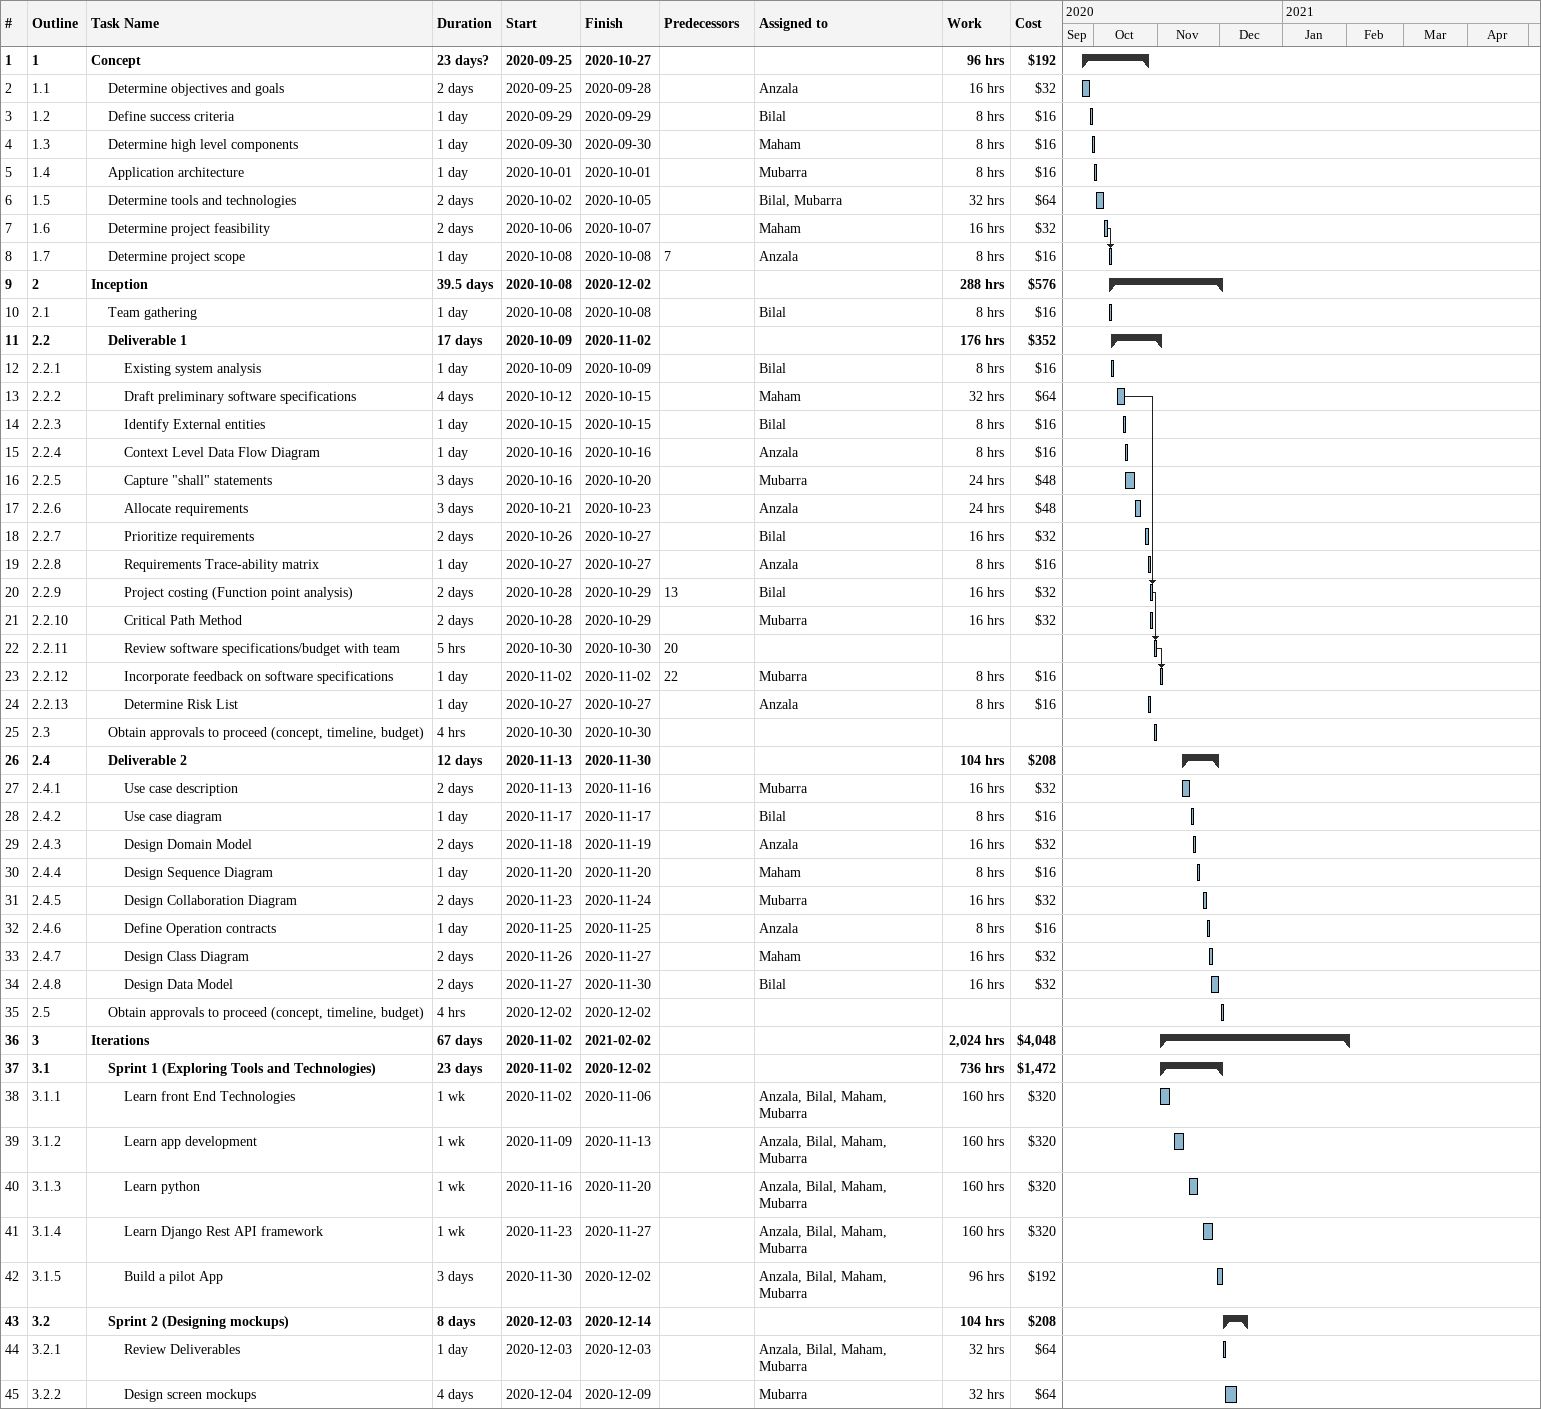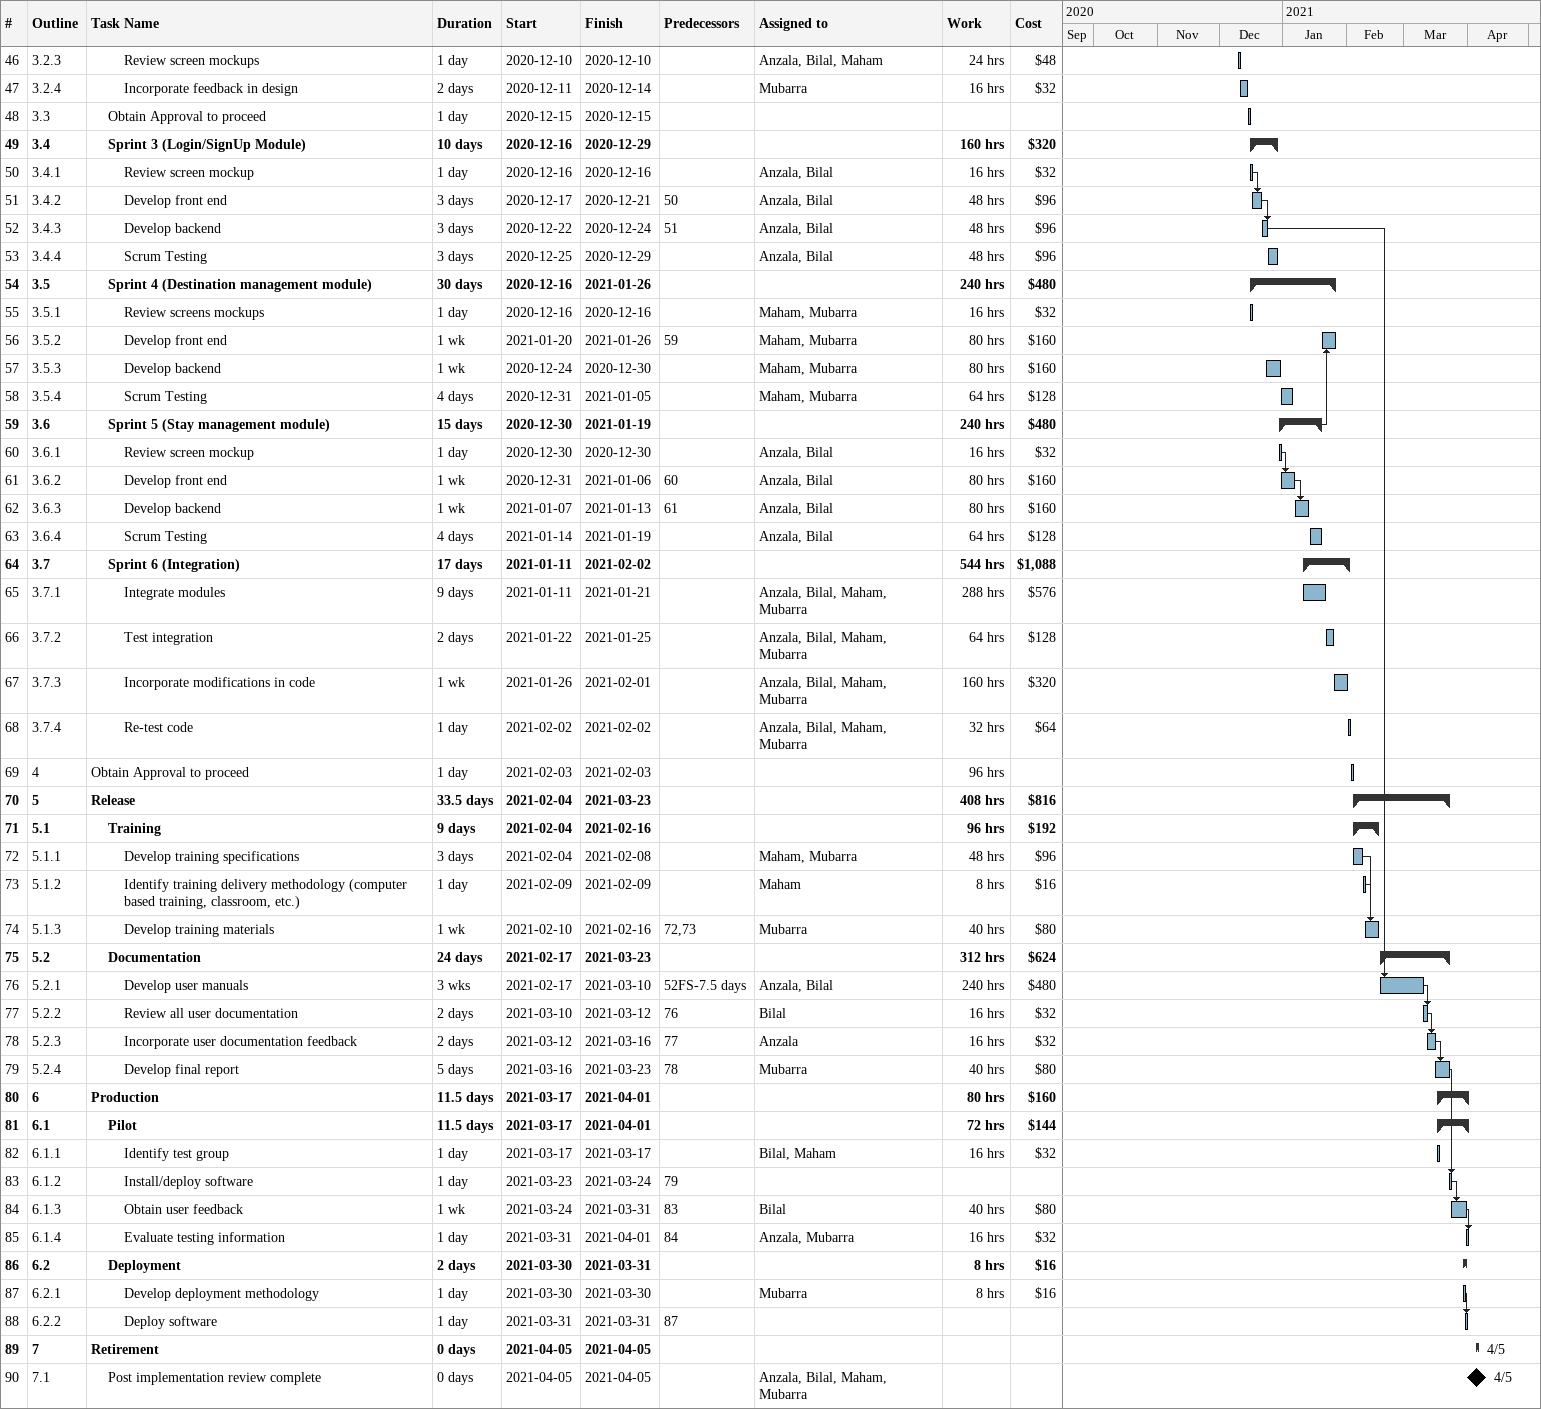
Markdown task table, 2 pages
| ID | WBS | Task | Duration | Start | Finish | Predecessors | Resources | Work (h) | Cost ($) |
|---|---|---|---|---|---|---|---|---|---|
| 1 | 1 | **Concept** | 23d? | 2020-09-25 | 2020-10-27 |  |  | 96 | 192 |
| 2 | 1.1 | Determine objectives and goals | 2d | 2020-09-25 | 2020-09-28 |  | Anzala | 16 | 32 |
| 3 | 1.2 | Define success criteria | 1d | 2020-09-29 | 2020-09-29 |  | Bilal | 8 | 16 |
| 4 | 1.3 | Determine high level components | 1d | 2020-09-30 | 2020-09-30 |  | Maham | 8 | 16 |
| 5 | 1.4 | Application architecture | 1d | 2020-10-01 | 2020-10-01 |  | Mubarra | 8 | 16 |
| 6 | 1.5 | Determine tools and technologies | 2d | 2020-10-02 | 2020-10-05 |  | Bilal, Mubarra | 32 | 64 |
| 7 | 1.6 | Determine project feasibility | 2d | 2020-10-06 | 2020-10-07 |  | Maham | 16 | 32 |
| 8 | 1.7 | Determine project scope | 1d | 2020-10-08 | 2020-10-08 | 7 | Anzala | 8 | 16 |
| 9 | 2 | **Inception** | 39.5d | 2020-10-08 | 2020-12-02 |  |  | 288 | 576 |
| 10 | 2.1 | Team gathering | 1d | 2020-10-08 | 2020-10-08 |  | Bilal | 8 | 16 |
| 11 | 2.2 | **Deliverable 1** | 17d | 2020-10-09 | 2020-11-02 |  |  | 176 | 352 |
| 12 | 2.2.1 | Existing system analysis | 1d | 2020-10-09 | 2020-10-09 |  | Bilal | 8 | 16 |
| 13 | 2.2.2 | Draft preliminary software specifications | 4d | 2020-10-12 | 2020-10-15 |  | Maham | 32 | 64 |
| 14 | 2.2.3 | Identify External entities | 1d | 2020-10-15 | 2020-10-15 |  | Bilal | 8 | 16 |
| 15 | 2.2.4 | Context Level Data Flow Diagram | 1d | 2020-10-16 | 2020-10-16 |  | Anzala | 8 | 16 |
| 16 | 2.2.5 | Capture "shall" statements | 3d | 2020-10-16 | 2020-10-20 |  | Mubarra | 24 | 48 |
| 17 | 2.2.6 | Allocate requirements | 3d | 2020-10-21 | 2020-10-23 |  | Anzala | 24 | 48 |
| 18 | 2.2.7 | Prioritize requirements | 2d | 2020-10-26 | 2020-10-27 |  | Bilal | 16 | 32 |
| 19 | 2.2.8 | Requirements Trace-ability matrix | 1d | 2020-10-27 | 2020-10-27 |  | Anzala | 8 | 16 |
| 20 | 2.2.9 | Project costing (Function point analysis) | 2d | 2020-10-28 | 2020-10-29 | 13 | Bilal | 16 | 32 |
| 21 | 2.2.10 | Critical Path Method | 2d | 2020-10-28 | 2020-10-29 |  | Mubarra | 16 | 32 |
| 22 | 2.2.11 | Review software specifications/budget with team | 5h | 2020-10-30 | 2020-10-30 | 20 |  |  |  |
| 23 | 2.2.12 | Incorporate feedback on software specifications | 1d | 2020-11-02 | 2020-11-02 | 22 | Mubarra | 8 | 16 |
| 24 | 2.2.13 | Determine Risk List | 1d | 2020-10-27 | 2020-10-27 |  | Anzala | 8 | 16 |
| 25 | 2.3 | Obtain approvals to proceed (concept, timeline, budget) | 4h | 2020-10-30 | 2020-10-30 |  |  |  |  |
| 26 | 2.4 | **Deliverable 2** | 12d | 2020-11-13 | 2020-11-30 |  |  | 104 | 208 |
| 27 | 2.4.1 | Use case description | 2d | 2020-11-13 | 2020-11-16 |  | Mubarra | 16 | 32 |
| 28 | 2.4.2 | Use case diagram | 1d | 2020-11-17 | 2020-11-17 |  | Bilal | 8 | 16 |
| 29 | 2.4.3 | Design Domain Model | 2d | 2020-11-18 | 2020-11-19 |  | Anzala | 16 | 32 |
| 30 | 2.4.4 | Design Sequence Diagram | 1d | 2020-11-20 | 2020-11-20 |  | Maham | 8 | 16 |
| 31 | 2.4.5 | Design Collaboration Diagram | 2d | 2020-11-23 | 2020-11-24 |  | Mubarra | 16 | 32 |
| 32 | 2.4.6 | Define Operation contracts | 1d | 2020-11-25 | 2020-11-25 |  | Anzala | 8 | 16 |
| 33 | 2.4.7 | Design Class Diagram | 2d | 2020-11-26 | 2020-11-27 |  | Maham | 16 | 32 |
| 34 | 2.4.8 | Design Data Model | 2d | 2020-11-27 | 2020-11-30 |  | Bilal | 16 | 32 |
| 35 | 2.5 | Obtain approvals to proceed (concept, timeline, budget) | 4h | 2020-12-02 | 2020-12-02 |  |  |  |  |
| 36 | 3 | **Iterations** | 67d | 2020-11-02 | 2021-02-02 |  |  | 2024 | 4048 |
| 37 | 3.1 | **Sprint 1 (Exploring Tools and Technologies)** | 23d | 2020-11-02 | 2020-12-02 |  |  | 736 | 1472 |
| 38 | 3.1.1 | Learn front End Technologies | 1w | 2020-11-02 | 2020-11-06 |  | Anzala, Bilal, Maham, Mubarra | 160 | 320 |
| 39 | 3.1.2 | Learn app development | 1w | 2020-11-09 | 2020-11-13 |  | Anzala, Bilal, Maham, Mubarra | 160 | 320 |
| 40 | 3.1.3 | Learn python | 1w | 2020-11-16 | 2020-11-20 |  | Anzala, Bilal, Maham, Mubarra | 160 | 320 |
| 41 | 3.1.4 | Learn Django Rest API framework | 1w | 2020-11-23 | 2020-11-27 |  | Anzala, Bilal, Maham, Mubarra | 160 | 320 |
| 42 | 3.1.5 | Build a pilot App | 3d | 2020-11-30 | 2020-12-02 |  | Anzala, Bilal, Maham, Mubarra | 96 | 192 |
| 43 | 3.2 | **Sprint 2 (Designing mockups)** | 8d | 2020-12-03 | 2020-12-14 |  |  | 104 | 208 |
| 44 | 3.2.1 | Review Deliverables | 1d | 2020-12-03 | 2020-12-03 |  | Anzala, Bilal, Maham, Mubarra | 32 | 64 |
| 45 | 3.2.2 | Design screen mockups | 4d | 2020-12-04 | 2020-12-09 |  | Mubarra | 32 | 64 |
| 46 | 3.2.3 | Review screen mockups | 1d | 2020-12-10 | 2020-12-10 |  | Anzala, Bilal, Maham | 24 | 48 |
| 47 | 3.2.4 | Incorporate feedback in design | 2d | 2020-12-11 | 2020-12-14 |  | Mubarra | 16 | 32 |
| 48 | 3.3 | Obtain Approval to proceed | 1d | 2020-12-15 | 2020-12-15 |  |  |  |  |
| 49 | 3.4 | **Sprint 3 (Login/SignUp Module)** | 10d | 2020-12-16 | 2020-12-29 |  |  | 160 | 320 |
| 50 | 3.4.1 | Review screen mockup | 1d | 2020-12-16 | 2020-12-16 |  | Anzala, Bilal | 16 | 32 |
| 51 | 3.4.2 | Develop front end | 3d | 2020-12-17 | 2020-12-21 | 50 | Anzala, Bilal | 48 | 96 |
| 52 | 3.4.3 | Develop backend | 3d | 2020-12-22 | 2020-12-24 | 51 | Anzala, Bilal | 48 | 96 |
| 53 | 3.4.4 | Scrum Testing | 3d | 2020-12-25 | 2020-12-29 |  | Anzala, Bilal | 48 | 96 |
| 54 | 3.5 | **Sprint 4 (Destination management module)** | 30d | 2020-12-16 | 2021-01-26 |  |  | 240 | 480 |
| 55 | 3.5.1 | Review screens mockups | 1d | 2020-12-16 | 2020-12-16 |  | Maham, Mubarra | 16 | 32 |
| 56 | 3.5.2 | Develop front end | 1w | 2021-01-20 | 2021-01-26 | 59 | Maham, Mubarra | 80 | 160 |
| 57 | 3.5.3 | Develop backend | 1w | 2020-12-24 | 2020-12-30 |  | Maham, Mubarra | 80 | 160 |
| 58 | 3.5.4 | Scrum Testing | 4d | 2020-12-31 | 2021-01-05 |  | Maham, Mubarra | 64 | 128 |
| 59 | 3.6 | **Sprint 5 (Stay management module)** | 15d | 2020-12-30 | 2021-01-19 |  |  | 240 | 480 |
| 60 | 3.6.1 | Review screen mockup | 1d | 2020-12-30 | 2020-12-30 |  | Anzala, Bilal | 16 | 32 |
| 61 | 3.6.2 | Develop front end | 1w | 2020-12-31 | 2021-01-06 | 60 | Anzala, Bilal | 80 | 160 |
| 62 | 3.6.3 | Develop backend | 1w | 2021-01-07 | 2021-01-13 | 61 | Anzala, Bilal | 80 | 160 |
| 63 | 3.6.4 | Scrum Testing | 4d | 2021-01-14 | 2021-01-19 |  | Anzala, Bilal | 64 | 128 |
| 64 | 3.7 | **Sprint 6 (Integration)** | 17d | 2021-01-11 | 2021-02-02 |  |  | 544 | 1088 |
| 65 | 3.7.1 | Integrate modules | 9d | 2021-01-11 | 2021-01-21 |  | Anzala, Bilal, Maham, Mubarra | 288 | 576 |
| 66 | 3.7.2 | Test integration | 2d | 2021-01-22 | 2021-01-25 |  | Anzala, Bilal, Maham, Mubarra | 64 | 128 |
| 67 | 3.7.3 | Incorporate modifications in code | 1w | 2021-01-26 | 2021-02-01 |  | Anzala, Bilal, Maham, Mubarra | 160 | 320 |
| 68 | 3.7.4 | Re-test code | 1d | 2021-02-02 | 2021-02-02 |  | Anzala, Bilal, Maham, Mubarra | 32 | 64 |
| 69 | 4 | Obtain Approval to proceed | 1d | 2021-02-03 | 2021-02-03 |  |  | 96 |  |
| 70 | 5 | **Release** | 33.5d | 2021-02-04 | 2021-03-23 |  |  | 408 | 816 |
| 71 | 5.1 | **Training** | 9d | 2021-02-04 | 2021-02-16 |  |  | 96 | 192 |
| 72 | 5.1.1 | Develop training specifications | 3d | 2021-02-04 | 2021-02-08 |  | Maham, Mubarra | 48 | 96 |
| 73 | 5.1.2 | Identify training delivery methodology (computer based training, classroom, etc.) | 1d | 2021-02-09 | 2021-02-09 |  | Maham | 8 | 16 |
| 74 | 5.1.3 | Develop training materials | 1w | 2021-02-10 | 2021-02-16 | 72, 73 | Mubarra | 40 | 80 |
| 75 | 5.2 | **Documentation** | 24d | 2021-02-17 | 2021-03-23 |  |  | 312 | 624 |
| 76 | 5.2.1 | Develop user manuals | 3w | 2021-02-17 | 2021-03-10 | 52FS-7.5d | Anzala, Bilal | 240 | 480 |
| 77 | 5.2.2 | Review all user documentation | 2d | 2021-03-10 | 2021-03-12 | 76 | Bilal | 16 | 32 |
| 78 | 5.2.3 | Incorporate user documentation feedback | 2d | 2021-03-12 | 2021-03-16 | 77 | Anzala | 16 | 32 |
| 79 | 5.2.4 | Develop final report | 5d | 2021-03-16 | 2021-03-23 | 78 | Mubarra | 40 | 80 |
| 80 | 6 | **Production** | 11.5d | 2021-03-17 | 2021-04-01 |  |  | 80 | 160 |
| 81 | 6.1 | **Pilot** | 11.5d | 2021-03-17 | 2021-04-01 |  |  | 72 | 144 |
| 82 | 6.1.1 | Identify test group | 1d | 2021-03-17 | 2021-03-17 |  | Bilal, Maham | 16 | 32 |
| 83 | 6.1.2 | Install/deploy software | 1d | 2021-03-23 | 2021-03-24 | 79 |  |  |  |
| 84 | 6.1.3 | Obtain user feedback | 1w | 2021-03-24 | 2021-03-31 | 83 | Bilal | 40 | 80 |
| 85 | 6.1.4 | Evaluate testing information | 1d | 2021-03-31 | 2021-04-01 | 84 | Anzala, Mubarra | 16 | 32 |
| 86 | 6.2 | **Deployment** | 2d | 2021-03-30 | 2021-03-31 |  |  | 8 | 16 |
| 87 | 6.2.1 | Develop deployment methodology | 1d | 2021-03-30 | 2021-03-30 |  | Mubarra | 8 | 16 |
| 88 | 6.2.2 | Deploy software | 1d | 2021-03-31 | 2021-03-31 | 87 |  |  |  |
| 89 | 7 | **Retirement** | 0d | 2021-04-05 | 2021-04-05 |  |  |  |  |
| 90 | 7.1 | Post implementation review complete | 0d | 2021-04-05 | 2021-04-05 |  | Anzala, Bilal, Maham, Mubarra |  |  |
